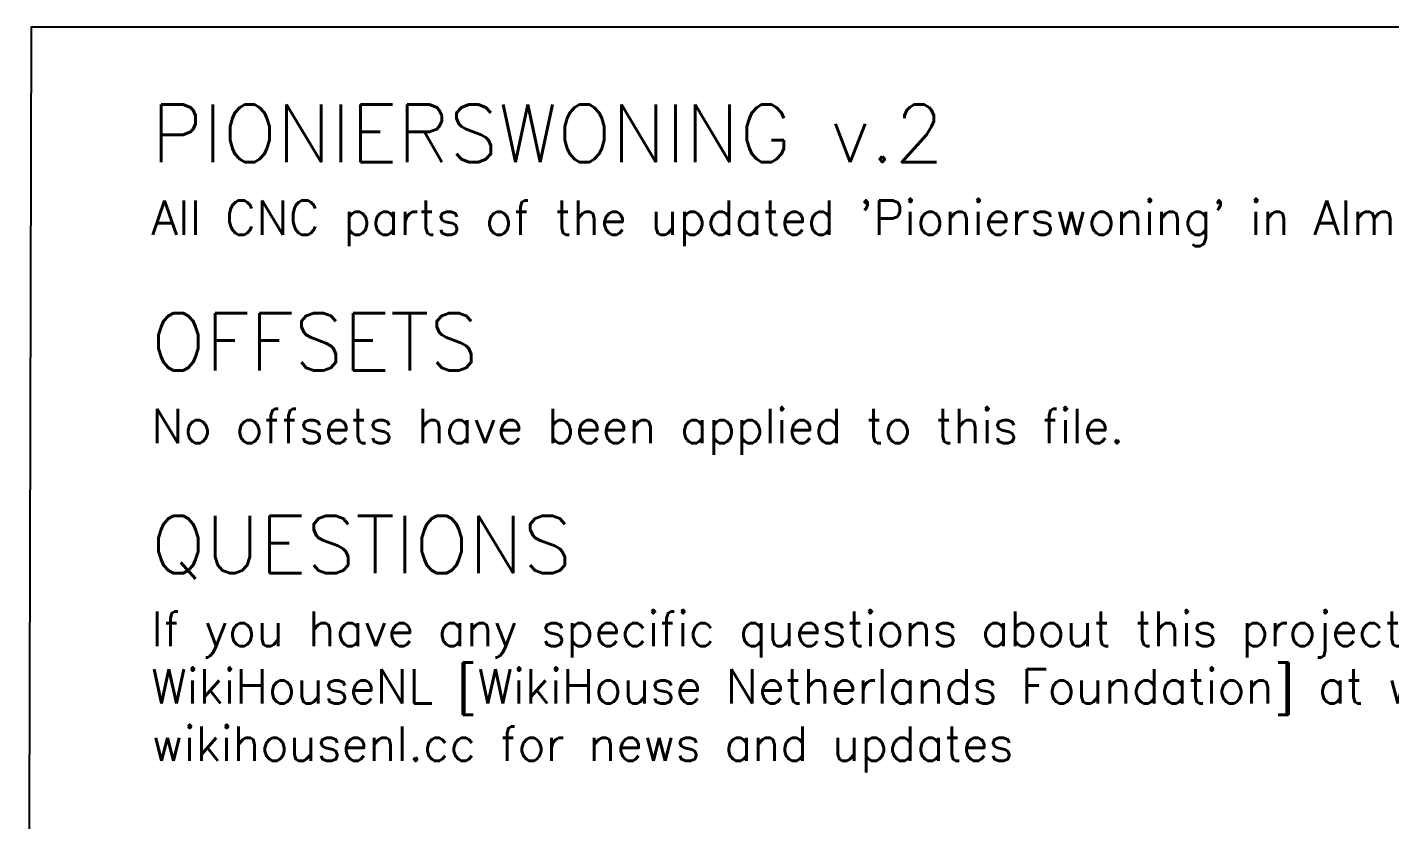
# Model space of a CAD drawing. Header units: millimetres. Extents: x -2063935 to 28085, y -14264 to 11271.
# Drawn here: x -19475 to -18288, y 8734 to 9425 of the extents above; entities that cross this region are included whole.
import ezdxf

# ---------------------------------------------------------------- set-up
doc = ezdxf.new("R2010")
doc.units = ezdxf.units.MM
doc.layers.add('ATTENTION', color=30, linetype='Continuous')
doc.styles.get("Standard").update_dxf_attribs({"font": 'romans.shx'})

msp = doc.modelspace()

# ---------------------------------------------------------------- linework, layer by layer
at = {"layer": 'ATTENTION'}
msp.add_lwpolyline([(-19474.9073, 8043.33328), (-17363.38163, 8043.33328), (-17359.84966, 9425.26081), (-19471.37532, 9425.26081)], close=True, dxfattribs=at)

# ---------------------------------------------------------------- texts
at = {"layer": 'ATTENTION', "char_height": 20, "attachment_point": 1}
for s, width, heights, insert in [("{\\H2.5x;PIONIERSWONING v.2\\P\\H0.6x;All CNC parts of the updated 'Pionierswoning' in Almere, Netherlands.}", 1891.4737177, [0], (-19366.97919, 9357.8753)), ('{\\H2.5x;OFFSETS\\H0.6x;\\PNo offsets have been applied to this file.}', 1891.4737177, [0], (-19366.97919, 9176.38896)), ('{\\H2.5x;QUESTIONS\\P\\H0.6x;If you have any specific questions about this project, send an email to Stichting WikiHouseNL [WikiHouse Netherlands Foundation] at wikihousenl@gmail.com and check wikihousenl.cc for news and updates}', 1999.6281157, [307.91903], (-19366.97919, 8999.76363))]:
    msp.add_mtext_dynamic_manual_height_columns(s, width=width, gutter_width=1, heights=heights, dxfattribs=dict(at, insert=insert))

doc.saveas('drawing.dxf')
